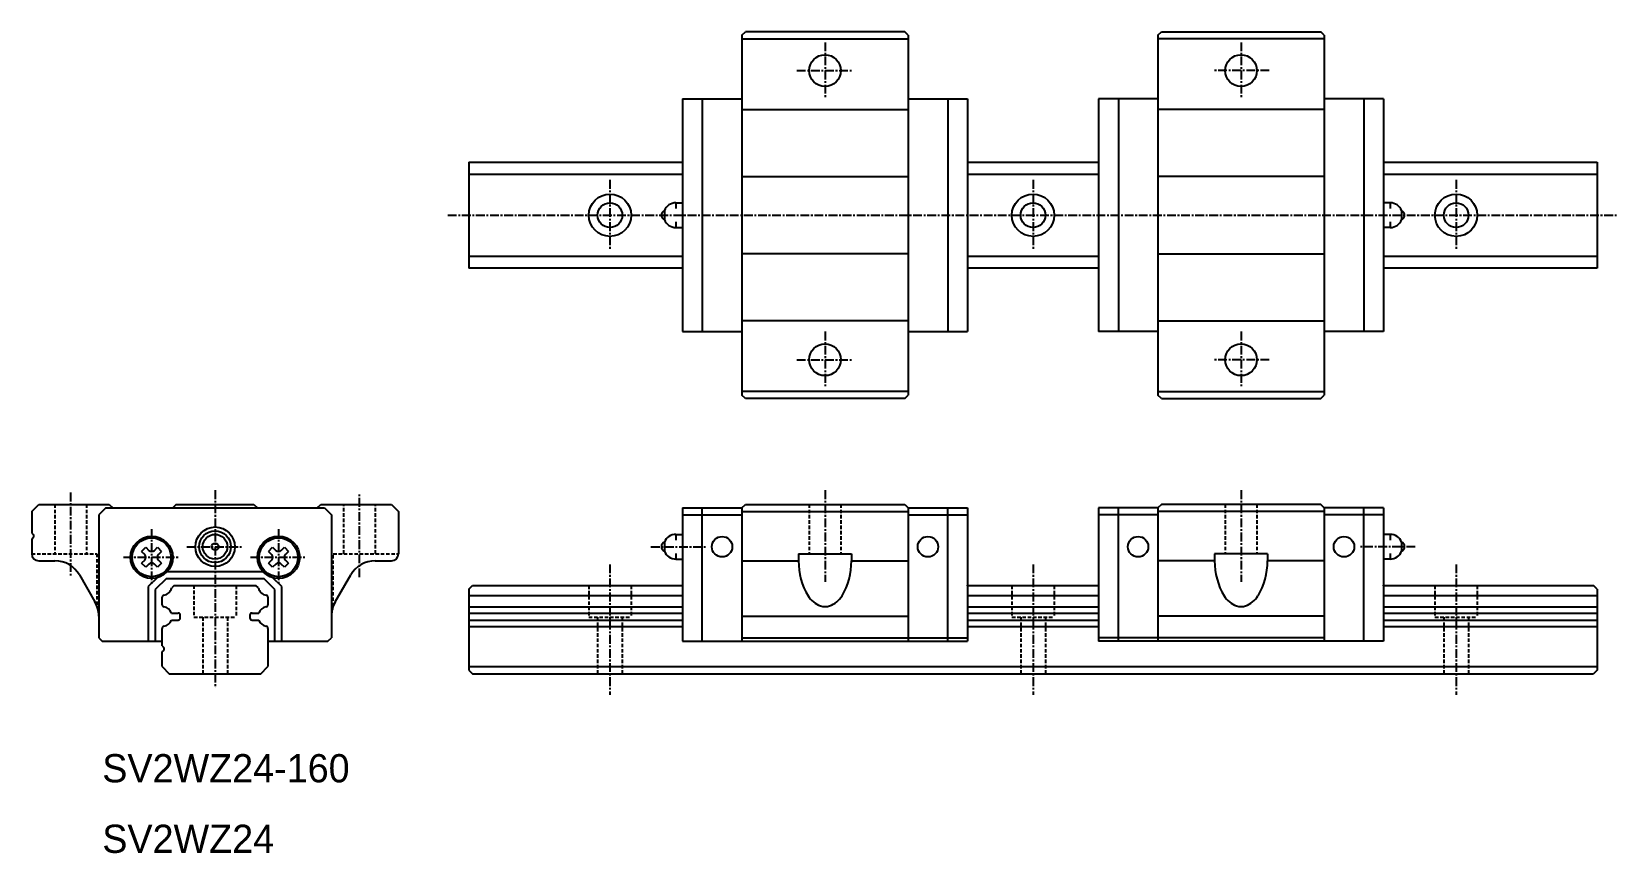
# Model space of a CAD drawing. Extents: x 15 to 240, y 36 to 152.
import ezdxf

# ---------------------------------------------------------------- set-up
doc = ezdxf.new("R2010")
doc.units = 0
doc.linetypes.add('CENTER', pattern=[2, 1.25, -0.25, 0.25, -0.25])
doc.linetypes.add('DASHED', pattern=[0.75, 0.5, -0.25])
doc.layers.get('0').update_dxf_attribs({"linetype": 'CONTINUOUS'})
doc.layers.add('CENTER', color=1, linetype='CENTER')

msp = doc.modelspace()

# ---------------------------------------------------------------- linework, layer by layer
at = {"color": 7, "linetype": 'CONTINUOUS'}
for p, q in [((116.02, 151.87), (116.52, 152.37)), ((116.02, 151.87), (116.02, 100.87)), ((116.02, 151.37), (139.62, 151.37)), ((139.12, 152.37), (116.52, 152.37)), ((139.62, 151.87), (139.12, 152.37)), ((139.62, 151.87), (139.62, 100.87)), ((175.02, 151.87), (175.52, 152.37)), ((175.02, 151.87), (175.02, 100.87)), ((198.62, 151.37), (175.02, 151.37)), ((175.52, 152.37), (198.12, 152.37)), ((198.62, 151.87), (198.12, 152.37)), ((198.62, 151.87), (198.62, 100.87)), ((107.62, 142.87), (107.62, 109.87)), ((107.62, 142.87), (116.02, 142.87)), ((110.42, 142.87), (110.42, 109.87)), ((139.62, 142.87), (148.02, 142.87)), ((145.22, 142.87), (145.22, 109.87)), ((148.02, 142.87), (148.02, 109.87)), ((166.62, 142.87), (166.62, 109.87)), ((175.02, 142.87), (166.62, 142.87)), ((169.42, 142.87), (169.42, 109.87)), ((207.02, 142.87), (198.62, 142.87)), ((204.22, 142.87), (204.22, 109.87)), ((207.02, 142.87), (207.02, 109.87)), ((116.02, 141.37), (139.62, 141.37)), ((198.62, 141.37), (175.02, 141.37)), ((77.32, 133.87), (107.62, 133.87)), ((77.32, 133.87), (77.32, 118.87)), ((148.02, 133.87), (166.62, 133.87)), ((207.02, 133.87), (237.32, 133.87)), ((237.32, 133.87), (237.32, 118.87)), ((77.32, 132.17), (107.62, 132.17)), ((116.02, 131.87), (139.62, 131.87)), ((148.02, 132.17), (166.62, 132.17)), ((198.62, 131.87), (175.02, 131.87)), ((207.02, 132.17), (237.32, 132.17)), ((105.04, 127.02), (105.04, 125.73)), ((106.67, 128.12), (107.62, 128.12)), ((106.67, 128.12), (106.67, 127.32)), ((207.97, 128.12), (207.02, 128.12)), ((207.97, 128.12), (207.97, 127.32)), ((209.59, 127.02), (209.59, 125.73)), ((106.67, 125.42), (106.67, 124.62)), ((106.67, 124.62), (107.62, 124.62)), ((207.97, 124.62), (207.02, 124.62)), ((207.97, 125.42), (207.97, 124.62)), ((77.32, 120.58), (107.62, 120.58)), ((139.62, 120.87), (116.02, 120.87)), ((148.02, 120.58), (166.62, 120.58)), ((175.02, 120.87), (198.62, 120.87)), ((207.02, 120.58), (237.32, 120.58)), ((107.62, 118.87), (77.32, 118.87)), ((166.62, 118.87), (148.02, 118.87)), ((237.32, 118.87), (207.02, 118.87)), ((139.62, 111.37), (116.02, 111.37)), ((175.02, 111.37), (198.62, 111.37)), ((107.62, 109.87), (116.02, 109.87)), ((139.62, 109.87), (148.02, 109.87)), ((175.02, 109.87), (166.62, 109.87)), ((207.02, 109.87), (198.62, 109.87)), ((139.62, 101.37), (116.02, 101.37)), ((175.02, 101.37), (198.62, 101.37)), ((116.52, 100.37), (116.02, 100.87)), ((139.12, 100.37), (116.52, 100.37)), ((139.12, 100.37), (139.62, 100.87)), ((175.52, 100.37), (175.02, 100.87)), ((175.52, 100.37), (198.12, 100.37)), ((198.12, 100.37), (198.62, 100.87)), ((15.32, 84.37), (16.32, 85.37)), ((15.32, 84.37), (15.32, 81.3)), ((16.32, 85.37), (26.32, 85.37)), ((25.82, 84.87), (24.82, 83.87)), ((24.82, 83.87), (24.82, 66.47)), ((25.82, 84.87), (56.82, 84.87)), ((26.32, 85.37), (26.82, 84.87)), ((35.82, 85.37), (35.32, 84.87)), ((35.82, 85.37), (46.82, 85.37)), ((46.82, 85.37), (47.32, 84.87)), ((55.82, 84.87), (56.32, 85.37)), ((56.32, 85.37), (66.32, 85.37)), ((56.82, 84.87), (57.82, 83.87)), ((57.82, 83.87), (57.82, 66.47)), ((66.32, 85.37), (67.32, 84.37)), ((67.32, 84.37), (67.32, 78.37)), ((107.62, 84.87), (107.62, 65.97)), ((107.62, 84.87), (116.02, 84.87)), ((107.62, 83.87), (116.02, 83.87)), ((110.42, 65.97), (110.42, 84.87)), ((116.02, 84.87), (116.52, 85.37)), ((116.02, 84.87), (116.02, 65.97)), ((116.02, 84.36), (139.62, 84.36)), ((116.52, 85.37), (139.12, 85.37)), ((139.12, 85.37), (139.62, 84.87)), ((139.62, 84.87), (148.02, 84.87)), ((139.62, 84.87), (139.62, 65.97)), ((139.62, 83.87), (148.02, 83.87)), ((145.22, 65.97), (145.22, 84.87)), ((148.02, 84.87), (148.02, 65.97)), ((166.62, 84.87), (166.62, 65.97)), ((175.02, 84.87), (166.62, 84.87)), ((175.02, 83.87), (166.62, 83.87)), ((169.42, 65.97), (169.42, 84.87)), ((175.52, 85.37), (175.02, 84.87)), ((175.02, 84.87), (175.02, 65.97)), ((198.62, 84.36), (175.02, 84.36)), ((198.12, 85.37), (175.52, 85.37)), ((198.62, 84.87), (198.12, 85.37)), ((198.62, 84.87), (198.62, 65.97)), ((207.02, 84.87), (198.62, 84.87)), ((207.02, 83.87), (198.62, 83.87)), ((204.22, 65.97), (204.22, 84.87)), ((207.02, 84.87), (207.02, 65.97)), ((15.32, 81.3), (15.53, 81.09)), ((106.67, 81.12), (107.62, 81.12)), ((106.67, 81.12), (106.67, 80.32)), ((207.97, 81.12), (207.02, 81.12)), ((207.97, 81.12), (207.97, 80.32)), ((15.32, 80.45), (15.53, 80.66)), ((15.32, 80.45), (15.32, 78.37)), ((30.9, 78.71), (31.48, 79.29)), ((31.48, 79.29), (31.93, 78.85)), ((32.71, 78.85), (33.15, 79.29)), ((33.15, 79.29), (33.74, 78.71)), ((48.9, 78.71), (49.48, 79.29)), ((49.48, 79.29), (49.93, 78.85)), ((50.71, 78.85), (51.15, 79.29)), ((51.15, 79.29), (51.74, 78.71)), ((105.04, 80.02), (105.04, 78.73)), ((209.59, 80.02), (209.59, 78.73)), ((16.32, 77.37), (18.61, 77.37)), ((30.9, 78.71), (31.34, 78.26)), ((31.34, 77.48), (30.9, 77.04)), ((31.48, 76.45), (30.9, 77.04)), ((31.93, 76.9), (31.48, 76.45)), ((33.15, 76.45), (32.71, 76.9)), ((33.74, 77.04), (33.15, 76.45)), ((33.29, 78.26), (33.74, 78.71)), ((33.74, 77.04), (33.29, 77.48)), ((48.9, 78.71), (49.34, 78.26)), ((49.34, 77.48), (48.9, 77.04)), ((49.48, 76.45), (48.9, 77.04)), ((49.93, 76.9), (49.48, 76.45)), ((51.15, 76.45), (50.71, 76.9)), ((51.74, 77.04), (51.15, 76.45)), ((51.29, 78.26), (51.74, 78.71)), ((51.74, 77.04), (51.29, 77.48)), ((64.03, 77.37), (66.32, 77.37)), ((106.67, 78.42), (106.67, 77.62)), ((106.67, 77.62), (107.62, 77.62)), ((116.02, 77.37), (124.07, 77.37)), ((124.07, 78.37), (131.57, 78.37)), ((124.07, 78.37), (124.07, 77.37)), ((131.57, 78.37), (131.57, 77.37)), ((131.57, 77.37), (139.62, 77.37)), ((183.07, 77.37), (175.02, 77.37)), ((190.57, 78.37), (183.07, 78.37)), ((183.07, 78.37), (183.07, 77.37)), ((190.57, 78.37), (190.57, 77.37)), ((198.62, 77.37), (190.57, 77.37)), ((207.97, 77.62), (207.02, 77.62)), ((207.97, 78.42), (207.97, 77.62)), ((22.07, 75.37), (24.28, 71.55)), ((33.12, 74.98), (31.84, 73.71)), ((34.42, 74.87), (32.84, 73.29)), ((34.42, 74.87), (48.21, 74.87)), ((34.55, 75.87), (48.08, 75.87)), ((49.79, 73.29), (48.21, 74.87)), ((50.79, 73.71), (49.52, 74.98)), ((58.35, 71.55), (60.56, 75.37)), ((31.84, 73.71), (31.84, 65.97)), ((32.84, 73.29), (32.84, 65.97)), ((33.82, 71.15), (33.82, 72.2)), ((35.52, 73.87), (35.17, 73.52)), ((35.52, 73.87), (47.11, 73.87)), ((47.46, 73.52), (47.11, 73.87)), ((48.82, 72.2), (48.82, 71.15)), ((49.79, 65.97), (49.79, 73.29)), ((50.79, 65.97), (50.79, 73.71)), ((77.32, 73.37), (77.82, 73.87)), ((77.32, 73.37), (77.32, 61.87)), ((77.32, 72.47), (107.62, 72.47)), ((77.82, 73.87), (107.62, 73.87)), ((148.02, 73.87), (166.62, 73.87)), ((148.02, 72.47), (166.62, 72.47)), ((207.02, 73.87), (236.82, 73.87)), ((207.02, 72.47), (237.32, 72.47)), ((237.32, 73.37), (236.82, 73.87)), ((237.32, 73.37), (237.32, 61.87)), ((35.12, 69.97), (36.07, 69.97)), ((46.57, 69.97), (47.51, 69.97)), ((77.32, 70.87), (107.62, 70.87)), ((77.32, 69.97), (107.62, 69.97)), ((148.02, 70.87), (166.62, 70.87)), ((148.02, 69.97), (166.62, 69.97)), ((207.02, 70.87), (237.32, 70.87)), ((207.02, 69.97), (237.32, 69.97)), ((33.82, 65.3), (33.82, 67.8)), ((35.12, 68.97), (36.07, 68.97)), ((36.37, 69.27), (36.37, 69.67)), ((46.27, 69.67), (46.27, 69.27)), ((46.57, 68.97), (47.51, 68.97)), ((48.82, 67.8), (48.82, 62.37)), ((77.32, 68.97), (107.62, 68.97)), ((77.32, 68.07), (107.62, 68.07)), ((116.02, 69.55), (139.62, 69.55)), ((148.02, 68.97), (166.62, 68.97)), ((148.02, 68.07), (166.62, 68.07)), ((198.62, 69.55), (175.02, 69.55)), ((207.02, 68.97), (237.32, 68.97)), ((207.02, 68.07), (237.32, 68.07)), ((24.82, 66.47), (25.32, 65.97)), ((25.32, 65.97), (33.82, 65.97)), ((33.82, 65.3), (34.03, 65.09)), ((48.82, 65.97), (57.32, 65.97)), ((57.32, 65.97), (57.82, 66.47)), ((107.62, 65.97), (148.02, 65.97)), ((116.02, 66.47), (148.02, 66.47)), ((198.62, 66.47), (166.62, 66.47)), ((207.02, 65.97), (166.62, 65.97)), ((33.82, 64.45), (34.03, 64.66)), ((33.82, 62.37), (33.82, 64.45)), ((33.82, 62.37), (34.82, 61.37)), ((34.82, 61.37), (47.82, 61.37)), ((47.82, 61.37), (48.82, 62.37)), ((77.32, 62.37), (237.32, 62.37)), ((77.32, 61.87), (77.82, 61.37)), ((77.82, 61.37), (236.82, 61.37)), ((237.32, 61.87), (236.82, 61.37))]:
    msp.add_line(p, q, dxfattribs=at)
at = {"color": 3, "linetype": 'DASHED'}
for p, q in [((18.57, 85.37), (18.57, 78.37)), ((23.07, 85.37), (23.07, 78.37)), ((59.57, 78.37), (59.57, 85.37)), ((64.07, 78.37), (64.07, 85.37)), ((125.57, 85.37), (125.57, 78.37)), ((130.07, 85.37), (130.07, 78.37)), ((184.57, 85.37), (184.57, 78.37)), ((189.07, 85.37), (189.07, 78.37)), ((15.32, 78.37), (24.57, 78.37)), ((24.57, 78.37), (24.57, 70.94)), ((58.07, 78.37), (67.32, 78.37)), ((58.07, 70.94), (58.07, 78.37)), ((38.32, 73.9), (38.32, 69.37)), ((44.32, 73.87), (44.32, 69.37)), ((94.32, 73.87), (94.32, 69.37)), ((100.32, 73.87), (100.32, 69.37)), ((154.32, 73.87), (154.32, 69.37)), ((160.32, 73.87), (160.32, 69.37)), ((214.32, 73.87), (214.32, 69.37)), ((220.32, 73.87), (220.32, 69.37)), ((38.32, 69.37), (44.32, 69.37)), ((39.57, 69.37), (39.57, 61.37)), ((43.07, 69.37), (43.07, 61.37)), ((94.32, 69.37), (100.32, 69.37)), ((95.57, 69.37), (95.57, 61.37)), ((99.07, 69.37), (99.07, 61.37)), ((154.32, 69.37), (160.32, 69.37)), ((155.57, 69.37), (155.57, 61.37)), ((159.07, 69.37), (159.07, 61.37)), ((214.32, 69.37), (220.32, 69.37)), ((215.57, 69.37), (215.57, 61.37)), ((219.07, 69.37), (219.07, 61.37))]:
    msp.add_line(p, q, dxfattribs=at)
at = {"color": 7, "linetype": 'CONTINUOUS'}
for centre, radius in [((127.82, 146.87), 2.25), ((186.82, 146.87), 2.25), ((97.32, 126.37), 3), ((157.32, 126.37), 3), ((217.32, 126.37), 3), ((97.32, 126.37), 1.75), ((157.32, 126.37), 1.75), ((217.32, 126.37), 1.75), ((127.82, 105.87), 2.25), ((186.82, 105.87), 2.25), ((41.32, 79.37), 2.8), ((41.32, 79.37), 2.25), ((41.32, 79.37), 1.75), ((32.32, 77.87), 3), ((32.32, 77.87), 2.75), ((41.32, 79.37), 0.5), ((50.32, 77.87), 3), ((50.32, 77.87), 2.75), ((113.22, 79.37), 1.45), ((142.42, 79.37), 1.45), ((172.22, 79.37), 1.45), ((201.42, 79.37), 1.45)]:
    msp.add_circle(centre, radius, dxfattribs=at)
for centre, radius, start, end in [((105.32, 126.37), 0.7, 113.3799, 246.62), ((106.67, 126.37), 1.75, 90, 158.4596), ((207.97, 126.37), 1.75, 21.5404, 90), ((209.32, 126.37), 0.7, 293.38, 66.6201), ((106.67, 126.37), 1.75, 201.5404, 270), ((207.97, 126.37), 1.75, 270, 338.4596), ((15.32, 80.87), 0.3, 314.9998, 45.0003), ((106.67, 79.37), 1.75, 90, 158.4596), ((207.97, 79.37), 1.75, 21.5404, 90), ((32.32, 79.23), 0.55, 225, 315), ((50.32, 79.23), 0.55, 225, 315), ((105.32, 79.37), 0.7, 113.3799, 246.62), ((209.32, 79.37), 0.7, 293.38, 66.6201), ((16.32, 78.37), 1, 180, 270), ((18.61, 73.37), 4, 30, 89.9999), ((30.96, 77.87), 0.55, 315.0001, 44.9999), ((32.32, 76.51), 0.55, 45, 135), ((33.68, 77.87), 0.55, 135, 225), ((48.96, 77.87), 0.55, 315.0001, 44.9999), ((50.32, 76.51), 0.55, 45, 135), ((51.68, 77.87), 0.55, 135, 225), ((64.03, 73.37), 4, 90, 150), ((66.32, 78.37), 1, 270, 0), ((106.67, 79.37), 1.75, 201.5404, 270), ((133.98, 77.37), 9.91, 180, 210.1361), ((121.66, 77.37), 9.91, 329.8638, 359.9999), ((192.98, 77.37), 9.91, 180.0001, 210.1362), ((180.66, 77.37), 9.91, 329.8639, 0), ((207.97, 79.37), 1.75, 270, 338.4596), ((34.12, 72.2), 0.3, 100.1643, 180), ((33.82, 73.87), 1.4, 280.1642, 345.5225), ((48.82, 73.87), 1.4, 194.4775, 259.8358), ((48.52, 72.2), 0.3, 0, 79.8356), ((128.33, 74.22), 3.44, 211.8975, 250.249), ((127.31, 74.22), 3.44, 289.7509, 328.1024), ((187.33, 74.22), 3.44, 211.8976, 250.2491), ((186.3, 74.22), 3.44, 289.751, 328.1025), ((20.82, 69.55), 4, 0.0001, 30), ((34.12, 71.15), 0.3, 180, 259.8357), ((33.82, 69.47), 1.4, 20.9249, 79.8358), ((36.07, 69.67), 0.3, 0, 90), ((46.57, 69.67), 0.3, 90, 180), ((48.82, 69.47), 1.4, 100.1642, 159.0751), ((48.52, 71.15), 0.3, 280.1644, 0), ((61.82, 69.55), 4, 149.9999, 179.9999), ((127.82, 73.08), 2.2, 252.7665, 287.2335), ((186.82, 73.08), 2.2, 252.7665, 287.2335), ((34.12, 67.8), 0.3, 100.1643, 180), ((33.82, 69.47), 1.4, 280.1642, 339.0751), ((36.07, 69.27), 0.3, 270, 0), ((46.57, 69.27), 0.3, 180, 270), ((48.82, 69.47), 1.4, 200.9248, 259.8358), ((48.52, 67.8), 0.3, 0, 79.8356), ((33.82, 64.87), 0.3, 314.9995, 45.0005)]:
    msp.add_arc(centre, radius, start, end, dxfattribs=at)
for p in [(107.62, 126.37), (148.02, 126.37), (166.62, 126.37), (207.02, 126.37), (41.32, 85.37), (107.62, 73.87), (148.02, 73.87), (166.62, 73.87), (207.02, 73.87)]:
    msp.add_point(p, dxfattribs=at)
at = {"layer": 'CENTER', "color": 1, "linetype": 'CENTER'}
for p, q in [((127.82, 150.87), (127.82, 142.87)), ((186.82, 150.87), (186.82, 142.87)), ((123.82, 146.87), (131.82, 146.87)), ((190.82, 146.87), (182.82, 146.87)), ((97.32, 131.37), (97.32, 121.37)), ((157.32, 131.37), (157.32, 121.37)), ((217.32, 131.37), (217.32, 121.37)), ((74.32, 126.37), (240.32, 126.37)), ((127.82, 109.87), (127.82, 101.87)), ((186.82, 109.87), (186.82, 101.87)), ((123.82, 105.87), (131.82, 105.87)), ((190.82, 105.87), (182.82, 105.87)), ((20.82, 87.04), (20.82, 75.04)), ((41.32, 87.37), (41.32, 59.37)), ((61.82, 75.04), (61.82, 87.04)), ((127.82, 87.37), (127.82, 74.39)), ((186.82, 87.37), (186.82, 74.39)), ((32.32, 81.87), (32.32, 73.87)), ((50.32, 81.87), (50.32, 73.87)), ((37.32, 79.37), (45.32, 79.37)), ((103.12, 79.37), (111.12, 79.37)), ((211.52, 79.37), (203.52, 79.37)), ((28.32, 77.87), (36.32, 77.87)), ((46.32, 77.87), (54.32, 77.87)), ((97.32, 76.87), (97.32, 58.37)), ((157.32, 76.87), (157.32, 58.37)), ((217.32, 76.87), (217.32, 58.37))]:
    msp.add_line(p, q, dxfattribs=at)

# ---------------------------------------------------------------- texts
at = {"color": 7, "linetype": 'CONTINUOUS'}
for s, p in [('SV2WZ24-160', (25.32, 45.97)), ('SV2WZ24', (25.32, 35.97))]:
    msp.add_text(s, height=4, dxfattribs=at).set_placement(p)

doc.saveas('drawing.dxf')
